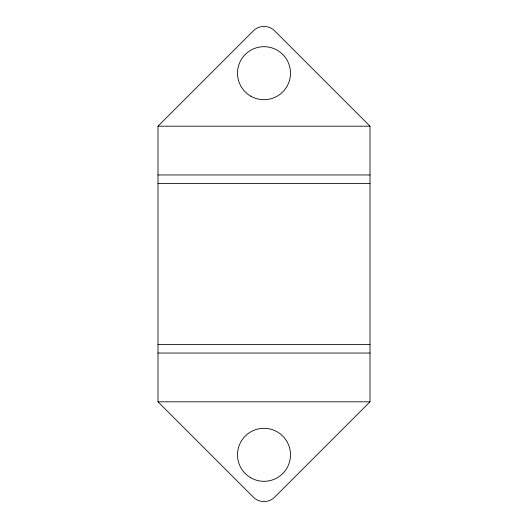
<?xml version="1.0" encoding="UTF-8"?>
<svg xmlns="http://www.w3.org/2000/svg" width="528" height="528" viewBox="0 0 528 528"><rect width="100%" height="100%" fill="white"/><g stroke="black" fill="none" stroke-linecap="round" stroke-linejoin="round"><path stroke-width="0.79" d="M157.997 126.192L253.4 30.789A14.989 14.989 0 0 1 274.6 30.789L370.003 126.192L370.003 401.808L274.6 497.211A14.989 14.989 0 0 1 253.4 497.211L157.997 401.808L157.997 126.192L370.003 126.192M157.997 174.959L370.003 174.959M157.997 183.434L370.003 183.434M157.997 344.566L370.003 344.566M157.997 353.041L370.003 353.041M157.997 401.808L370.003 401.808M250.747 477.761A26.499 26.499 0 0 0 290.499 454.806A26.499 26.499 0 0 0 250.747 431.858A26.499 26.499 0 0 0 250.747 477.761M250.747 96.142A26.499 26.499 0 0 0 290.499 73.194A26.499 26.499 0 0 0 250.747 50.239A26.499 26.499 0 0 0 250.747 96.142"/></g></svg>
